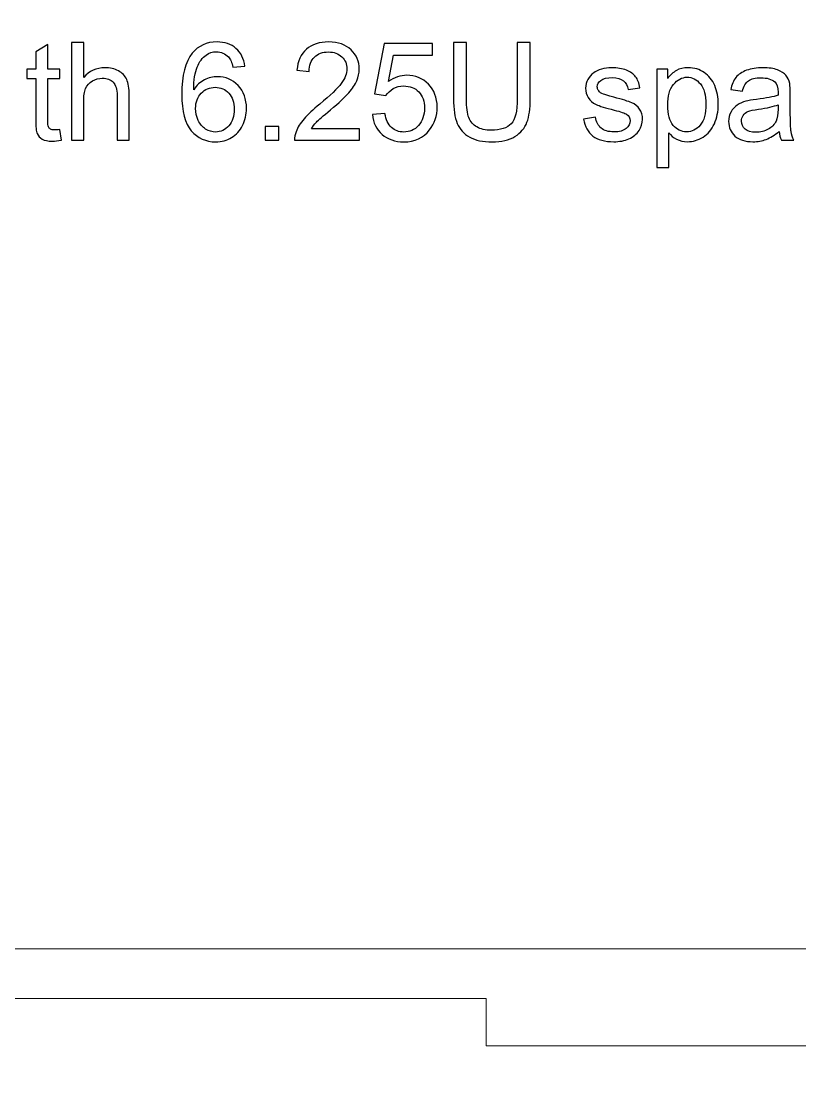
# Model space of a CAD drawing. Header units: centimetres. Extents: x -35.9 to 8.1, y -18.2 to 39.6.
# Drawn here: x -13.09 to -8.27, y 26.8 to 33.42 of the extents above; entities that cross this region are included whole.
import ezdxf

# ---------------------------------------------------------------- set-up
doc = ezdxf.new("R2010")
doc.units = ezdxf.units.CM
doc.header["$MEASUREMENT"] = 0
doc.layers.add('Layer 1', color=7, linetype='Continuous')

msp = doc.modelspace()

# ---------------------------------------------------------------- linework, layer by layer
at = {"layer": 'Layer 1', "lineweight": 20}
for points, knots in [([(-29.20633, 26.44271), (-29.20633, 26.44271), (-26.80636, 26.4427), (-26.80636, 26.4427), (-26.80636, 26.4427), (-26.80636, 26.4427), (-26.30636, 27.07869), (-26.30636, 27.07869), (-26.30636, 27.07869), (-26.30636, 27.07869), (-23.20633, 27.07869), (-23.20633, 27.07869), (-23.20633, 27.07869), (-23.20633, 27.07869), (-23.20633, 27.37117), (-23.20633, 27.37117), (-23.20633, 27.37117), (-23.20633, 27.37117), (-20.20633, 27.37117), (-20.20633, 27.37117), (-20.20633, 27.37117), (-20.20633, 27.37117), (-20.20633, 27.07869), (-20.20633, 27.07869), (-20.20633, 27.07869), (-20.20633, 27.07869), (-13.20632, 27.07869), (-13.20632, 27.07869), (-13.20632, 27.07869), (-13.20632, 27.07869), (-13.20633, 27.37117), (-13.20633, 27.37117), (-13.20633, 27.37117), (-13.20633, 27.37117), (-10.20633, 27.37117), (-10.20633, 27.37117), (-10.20633, 27.37117), (-10.20633, 27.37117), (-10.20632, 27.07869), (-10.20632, 27.07869), (-10.20632, 27.07869), (-10.20632, 27.07869), (-3.20633, 27.07869), (-3.20633, 27.07869), (-3.20633, 27.07869), (-3.20633, 27.07869), (-3.20633, 27.37117), (-3.20633, 27.37117), (-3.20633, 27.37117), (-3.20633, 27.37117), (-0.20633, 27.37117), (-0.20633, 27.37117), (-0.20633, 27.37117), (-0.20633, 27.37117), (-0.20633, 27.07869), (-0.20633, 27.07869), (-0.20633, 27.07869), (-0.20633, 27.07869), (3.54367, 27.07869), (3.54367, 27.07869), (3.54367, 27.07869), (3.54367, 27.07869), (4.04367, 26.44271), (4.04367, 26.44271), (4.04367, 26.44271), (4.04367, 26.44271), (5.79367, 26.44271), (5.79367, 26.44271), (5.79367, 26.44271), (5.79367, 27.85806), (5.79367, 29.27341), (5.79367, 30.68876), (5.79367, 30.68876), (5.79367, 30.68876), (6.09367, 30.68876), (6.09367, 30.68876), (6.09367, 30.68876), (6.09367, 30.68876), (6.09367, 34.68876), (6.09367, 34.68876), (6.09367, 34.68876), (6.09367, 34.68876), (5.79367, 34.68876), (5.79367, 34.68876), (5.79367, 34.68876), (5.79367, 34.68876), (5.79367, 38.38879), (5.79367, 38.38879), (5.79367, 38.38879), (5.79367, 38.38879), (0.79367, 38.38879), (0.79367, 38.38879), (0.79367, 38.38879), (0.79367, 38.38879), (0.79367, 38.68876), (0.79367, 38.68876), (0.79367, 38.68876), (0.79367, 38.68876), (-4.20633, 38.68876), (-4.20633, 38.68876), (-4.20633, 38.68876), (-4.20633, 38.68876), (-4.20633, 38.38879), (-4.20633, 38.38879), (-4.20633, 38.38879), (-4.20633, 38.38879), (-9.20634, 38.38879), (-9.20634, 38.38879), (-9.20634, 38.38879), (-9.20634, 38.38879), (-9.20634, 38.68876), (-9.20634, 38.68876), (-9.20634, 38.68876), (-9.20634, 38.68876), (-14.20633, 38.68876), (-14.20633, 38.68876), (-14.20633, 38.68876), (-14.20633, 38.68876), (-14.20633, 38.38879), (-14.20633, 38.38879), (-14.20633, 38.38879), (-14.20633, 38.38879), (-19.20633, 38.38879), (-19.20633, 38.38879), (-19.20633, 38.38879), (-19.20633, 38.38879), (-19.20633, 38.68876), (-19.20633, 38.68876), (-19.20633, 38.68876), (-19.20633, 38.68876), (-24.20633, 38.68876), (-24.20633, 38.68876), (-24.20633, 38.68876), (-24.20633, 38.68876), (-24.20633, 38.38879), (-24.20633, 38.38879), (-24.20633, 38.38879), (-24.20633, 38.38879), (-29.20633, 38.38879), (-29.20633, 38.38879), (-29.20633, 38.38879), (-29.20633, 38.38879), (-29.20633, 34.68876), (-29.20633, 34.68876), (-29.20633, 34.68876), (-29.20633, 34.68876), (-29.50633, 34.68876), (-29.50633, 34.68876), (-29.50633, 34.68876), (-29.50633, 34.68876), (-29.50633, 30.68876), (-29.50633, 30.68876), (-29.50633, 30.68876), (-29.50633, 30.68876), (-29.20633, 30.68876), (-29.20633, 30.68876), (-29.20633, 30.68876), (-29.20633, 29.27341), (-29.20633, 27.85806), (-29.20633, 26.44271)], [0, 0, 0, 0, 0.0243902, 0.0243902, 0.0243902, 0.0243902, 0.0487805, 0.0487805, 0.0487805, 0.0487805, 0.0731707, 0.0731707, 0.0731707, 0.0731707, 0.097561, 0.097561, 0.097561, 0.097561, 0.1219512, 0.1219512, 0.1219512, 0.1219512, 0.1463415, 0.1463415, 0.1463415, 0.1463415, 0.1707317, 0.1707317, 0.1707317, 0.1707317, 0.195122, 0.195122, 0.195122, 0.195122, 0.2195122, 0.2195122, 0.2195122, 0.2195122, 0.2439024, 0.2439024, 0.2439024, 0.2439024, 0.2682927, 0.2682927, 0.2682927, 0.2682927, 0.2926829, 0.2926829, 0.2926829, 0.2926829, 0.3170732, 0.3170732, 0.3170732, 0.3170732, 0.3414634, 0.3414634, 0.3414634, 0.3414634, 0.3658537, 0.3658537, 0.3658537, 0.3658537, 0.3902439, 0.3902439, 0.3902439, 0.3902439, 0.4146341, 0.4146341, 0.4146341, 0.4146341, 0.4390244, 0.4390244, 0.4390244, 0.4390244, 0.4634146, 0.4634146, 0.4634146, 0.4634146, 0.4878049, 0.4878049, 0.4878049, 0.4878049, 0.5121951, 0.5121951, 0.5121951, 0.5121951, 0.5365854, 0.5365854, 0.5365854, 0.5365854, 0.5609756, 0.5609756, 0.5609756, 0.5609756, 0.5853659, 0.5853659, 0.5853659, 0.5853659, 0.6097561, 0.6097561, 0.6097561, 0.6097561, 0.6341463, 0.6341463, 0.6341463, 0.6341463, 0.6585366, 0.6585366, 0.6585366, 0.6585366, 0.6829268, 0.6829268, 0.6829268, 0.6829268, 0.7073171, 0.7073171, 0.7073171, 0.7073171, 0.7317073, 0.7317073, 0.7317073, 0.7317073, 0.7560976, 0.7560976, 0.7560976, 0.7560976, 0.7804878, 0.7804878, 0.7804878, 0.7804878, 0.804878, 0.804878, 0.804878, 0.804878, 0.8292683, 0.8292683, 0.8292683, 0.8292683, 0.8536585, 0.8536585, 0.8536585, 0.8536585, 0.8780488, 0.8780488, 0.8780488, 0.8780488, 0.902439, 0.902439, 0.902439, 0.902439, 0.9268293, 0.9268293, 0.9268293, 0.9268293, 0.9512195, 0.9512195, 0.9512195, 0.9512195, 1, 1, 1, 1]), ([(3.54367, 27.67874), (3.54367, 27.67874), (3.54367, 29.77876), (3.54367, 29.77876), (3.54367, 29.77876), (3.54367, 29.77876), (2.59367, 29.77876), (2.59367, 29.77876), (2.59367, 29.77876), (2.59367, 29.77876), (2.59367, 31.57875), (2.59367, 31.57875), (2.59367, 31.57875), (2.59367, 31.57875), (3.54367, 31.57875), (3.54367, 31.57875), (3.54367, 31.57875), (3.54367, 31.57875), (3.54367, 33.57875), (3.54367, 33.57875), (3.54367, 33.57875), (3.54367, 33.57875), (1.59367, 33.57875), (1.59367, 33.57875), (1.59367, 33.57875), (1.59367, 33.57875), (1.59367, 35.47875), (1.59367, 35.47875), (1.59367, 35.47875), (1.59367, 35.47875), (3.54367, 35.47875), (3.54367, 35.47875), (3.54367, 35.47875), (3.54367, 35.47875), (3.54367, 37.47874), (3.54367, 37.47874), (3.54367, 37.47874), (3.54367, 37.47874), (-0.45633, 37.47874), (-0.45633, 37.47874), (-0.45633, 37.47874), (-0.45633, 37.47874), (-0.45633, 35.47875), (-0.45633, 35.47875), (-0.45633, 35.47875), (-0.45633, 35.47875), (-5.60633, 35.47875), (-5.60633, 35.47875), (-5.60633, 35.47875), (-5.60633, 35.47875), (-5.60633, 37.47874), (-5.60633, 37.47874), (-5.60633, 37.47874), (-5.60633, 37.47874), (-17.80633, 37.47874), (-17.80633, 37.47874), (-17.80633, 37.47874), (-17.80633, 37.47874), (-17.80633, 35.47875), (-17.80633, 35.47875), (-17.80633, 35.47875), (-17.80633, 35.47875), (-22.95633, 35.47875), (-22.95633, 35.47875), (-22.95633, 35.47875), (-22.95633, 35.47875), (-22.95633, 37.47874), (-22.95633, 37.47874), (-22.95633, 37.47874), (-22.95633, 37.47874), (-26.95633, 37.47874), (-26.95633, 37.47874), (-26.95633, 37.47874), (-26.95633, 37.47874), (-26.95633, 35.47875), (-26.95633, 35.47875), (-26.95633, 35.47875), (-26.95633, 35.47875), (-26.00633, 35.47875), (-26.00633, 35.47875), (-26.00633, 35.47875), (-26.00633, 35.47875), (-26.00633, 33.57875), (-26.00633, 33.57875), (-26.00633, 33.57875), (-26.00633, 33.57875), (-26.95633, 33.57875), (-26.95633, 33.57875), (-26.95633, 33.57875), (-26.95633, 33.57875), (-26.95633, 29.67875), (-26.95633, 29.67875), (-26.95633, 29.67875), (-26.95633, 29.67875), (-26.00633, 29.67875), (-26.00633, 29.67875), (-26.00633, 29.67875), (-26.00633, 29.67875), (-26.00633, 27.67874), (-26.00633, 27.67874), (-26.00633, 27.67874), (-26.00633, 27.67874), (3.54367, 27.67874), (3.54367, 27.67874)], [0, 0, 0, 0, 0.037037, 0.037037, 0.037037, 0.037037, 0.0740741, 0.0740741, 0.0740741, 0.0740741, 0.1111111, 0.1111111, 0.1111111, 0.1111111, 0.1481481, 0.1481481, 0.1481481, 0.1481481, 0.1851852, 0.1851852, 0.1851852, 0.1851852, 0.2222222, 0.2222222, 0.2222222, 0.2222222, 0.2592593, 0.2592593, 0.2592593, 0.2592593, 0.2962963, 0.2962963, 0.2962963, 0.2962963, 0.3333333, 0.3333333, 0.3333333, 0.3333333, 0.3703704, 0.3703704, 0.3703704, 0.3703704, 0.4074074, 0.4074074, 0.4074074, 0.4074074, 0.4444444, 0.4444444, 0.4444444, 0.4444444, 0.4814815, 0.4814815, 0.4814815, 0.4814815, 0.5185185, 0.5185185, 0.5185185, 0.5185185, 0.5555556, 0.5555556, 0.5555556, 0.5555556, 0.5925926, 0.5925926, 0.5925926, 0.5925926, 0.6296296, 0.6296296, 0.6296296, 0.6296296, 0.6666667, 0.6666667, 0.6666667, 0.6666667, 0.7037037, 0.7037037, 0.7037037, 0.7037037, 0.7407407, 0.7407407, 0.7407407, 0.7407407, 0.7777778, 0.7777778, 0.7777778, 0.7777778, 0.8148148, 0.8148148, 0.8148148, 0.8148148, 0.8518519, 0.8518519, 0.8518519, 0.8518519, 0.8888889, 0.8888889, 0.8888889, 0.8888889, 0.9259259, 0.9259259, 0.9259259, 0.9259259, 1, 1, 1, 1])]:
    msp.add_open_spline(points, degree=3, knots=knots, dxfattribs=at)
at = {"layer": 'Layer 1', "color": 105}
for points, knots in [([(-12.84779, 32.75481), (-12.84779, 32.75481), (-12.83763, 32.68906), (-12.83763, 32.68906), (-12.83763, 32.68906), (-12.85851, 32.68468), (-12.87728, 32.68242), (-12.89365, 32.68242), (-12.89365, 32.68242), (-12.9206, 32.68242), (-12.94148, 32.68666), (-12.95644, 32.69526), (-12.95644, 32.69526), (-12.97126, 32.70387), (-12.9817, 32.71502), (-12.98777, 32.72899), (-12.98777, 32.72899), (-12.99384, 32.74296), (-12.9968, 32.77231), (-12.9968, 32.81704), (-12.9968, 32.81704), (-12.9968, 32.81704), (-12.9968, 33.0702), (-12.9968, 33.0702), (-12.9968, 33.0702), (-12.9968, 33.0702), (-13.05183, 33.0702), (-13.05183, 33.0702), (-13.05183, 33.0702), (-13.05183, 33.0702), (-13.05183, 33.12777), (-13.05183, 33.12777), (-13.05183, 33.12777), (-13.05183, 33.12777), (-12.9968, 33.12777), (-12.9968, 33.12777), (-12.9968, 33.12777), (-12.9968, 33.12777), (-12.9968, 33.23643), (-12.9968, 33.23643), (-12.9968, 33.23643), (-12.9968, 33.23643), (-12.92229, 33.28116), (-12.92229, 33.28116), (-12.92229, 33.28116), (-12.92229, 33.28116), (-12.92229, 33.12777), (-12.92229, 33.12777), (-12.92229, 33.12777), (-12.92229, 33.12777), (-12.84779, 33.12777), (-12.84779, 33.12777), (-12.84779, 33.12777), (-12.84779, 33.12777), (-12.84779, 33.0702), (-12.84779, 33.0702), (-12.84779, 33.0702), (-12.84779, 33.0702), (-12.92229, 33.0702), (-12.92229, 33.0702), (-12.92229, 33.0702), (-12.92229, 33.0702), (-12.92229, 32.81281), (-12.92229, 32.81281), (-12.92229, 32.81281), (-12.92229, 32.7915), (-12.92102, 32.77781), (-12.91834, 32.77175), (-12.91834, 32.77175), (-12.9158, 32.76568), (-12.91157, 32.76088), (-12.90564, 32.75721), (-12.90564, 32.75721), (-12.89971, 32.75368), (-12.89125, 32.75185), (-12.88024, 32.75185), (-12.88024, 32.75185), (-12.87206, 32.75185), (-12.86119, 32.75284), (-12.84779, 32.75481)], [0, 0, 0, 0, 0.047619, 0.047619, 0.047619, 0.047619, 0.0952381, 0.0952381, 0.0952381, 0.0952381, 0.1428571, 0.1428571, 0.1428571, 0.1428571, 0.1904762, 0.1904762, 0.1904762, 0.1904762, 0.2380952, 0.2380952, 0.2380952, 0.2380952, 0.2857143, 0.2857143, 0.2857143, 0.2857143, 0.3333333, 0.3333333, 0.3333333, 0.3333333, 0.3809524, 0.3809524, 0.3809524, 0.3809524, 0.4285714, 0.4285714, 0.4285714, 0.4285714, 0.4761905, 0.4761905, 0.4761905, 0.4761905, 0.5238095, 0.5238095, 0.5238095, 0.5238095, 0.5714286, 0.5714286, 0.5714286, 0.5714286, 0.6190476, 0.6190476, 0.6190476, 0.6190476, 0.6666667, 0.6666667, 0.6666667, 0.6666667, 0.7142857, 0.7142857, 0.7142857, 0.7142857, 0.7619048, 0.7619048, 0.7619048, 0.7619048, 0.8095238, 0.8095238, 0.8095238, 0.8095238, 0.8571429, 0.8571429, 0.8571429, 0.8571429, 0.9047619, 0.9047619, 0.9047619, 0.9047619, 1, 1, 1, 1]), ([(-12.77427, 32.68835), (-12.77427, 32.68835), (-12.77427, 33.29457), (-12.77427, 33.29457), (-12.77427, 33.29457), (-12.77427, 33.29457), (-12.69976, 33.29457), (-12.69976, 33.29457), (-12.69976, 33.29457), (-12.69976, 33.29457), (-12.69976, 33.07641), (-12.69976, 33.07641), (-12.69976, 33.07641), (-12.66519, 33.11691), (-12.62159, 33.13709), (-12.56881, 33.13709), (-12.56881, 33.13709), (-12.5365, 33.13709), (-12.50842, 33.13074), (-12.48443, 33.11789), (-12.48443, 33.11789), (-12.46058, 33.10505), (-12.4435, 33.08741), (-12.4332, 33.06484), (-12.4332, 33.06484), (-12.4229, 33.04226), (-12.41782, 33.00938), (-12.41782, 32.96648), (-12.41782, 32.96648), (-12.41782, 32.96648), (-12.41782, 32.68835), (-12.41782, 32.68835), (-12.41782, 32.68835), (-12.41782, 32.68835), (-12.49233, 32.68835), (-12.49233, 32.68835), (-12.49233, 32.68835), (-12.49233, 32.68835), (-12.49233, 32.9662), (-12.49233, 32.9662), (-12.49233, 32.9662), (-12.49233, 33.00331), (-12.50037, 33.0304), (-12.51632, 33.04734), (-12.51632, 33.04734), (-12.5324, 33.06427), (-12.55498, 33.07274), (-12.58433, 33.07274), (-12.58433, 33.07274), (-12.60621, 33.07274), (-12.62681, 33.06709), (-12.64614, 33.05566), (-12.64614, 33.05566), (-12.66547, 33.04423), (-12.67916, 33.02871), (-12.68749, 33.0091), (-12.68749, 33.0091), (-12.69567, 32.98962), (-12.69976, 32.96267), (-12.69976, 32.92824), (-12.69976, 32.92824), (-12.69976, 32.92824), (-12.69976, 32.68835), (-12.69976, 32.68835), (-12.69976, 32.68835), (-12.69976, 32.68835), (-12.77427, 32.68835), (-12.77427, 32.68835)], [0, 0, 0, 0, 0.0555556, 0.0555556, 0.0555556, 0.0555556, 0.1111111, 0.1111111, 0.1111111, 0.1111111, 0.1666667, 0.1666667, 0.1666667, 0.1666667, 0.2222222, 0.2222222, 0.2222222, 0.2222222, 0.2777778, 0.2777778, 0.2777778, 0.2777778, 0.3333333, 0.3333333, 0.3333333, 0.3333333, 0.3888889, 0.3888889, 0.3888889, 0.3888889, 0.4444444, 0.4444444, 0.4444444, 0.4444444, 0.5, 0.5, 0.5, 0.5, 0.5555556, 0.5555556, 0.5555556, 0.5555556, 0.6111111, 0.6111111, 0.6111111, 0.6111111, 0.6666667, 0.6666667, 0.6666667, 0.6666667, 0.7222222, 0.7222222, 0.7222222, 0.7222222, 0.7777778, 0.7777778, 0.7777778, 0.7777778, 0.8333333, 0.8333333, 0.8333333, 0.8333333, 0.8888889, 0.8888889, 0.8888889, 0.8888889, 1, 1, 1, 1]), ([(-11.70154, 33.1464), (-11.70154, 33.1464), (-11.7752, 33.14047), (-11.7752, 33.14047), (-11.7752, 33.14047), (-11.78183, 33.16968), (-11.79129, 33.19099), (-11.80357, 33.20425), (-11.80357, 33.20425), (-11.82374, 33.22556), (-11.84872, 33.23615), (-11.87835, 33.23615), (-11.87835, 33.23615), (-11.9022, 33.23615), (-11.92337, 33.22951), (-11.94157, 33.21625), (-11.94157, 33.21625), (-11.965, 33.19917), (-11.98334, 33.17434), (-11.99703, 33.1416), (-11.99703, 33.1416), (-12.01058, 33.10872), (-12.01763, 33.06201), (-12.0182, 33.00148), (-12.0182, 33.00148), (-12.00028, 33.02871), (-11.97826, 33.04903), (-11.9523, 33.06215), (-11.9523, 33.06215), (-11.92633, 33.07542), (-11.89924, 33.08205), (-11.87073, 33.08205), (-11.87073, 33.08205), (-11.82106, 33.08205), (-11.77873, 33.06371), (-11.74373, 33.02716), (-11.74373, 33.02716), (-11.70888, 32.99061), (-11.69138, 32.94348), (-11.69138, 32.88548), (-11.69138, 32.88548), (-11.69138, 32.84738), (-11.69957, 32.8121), (-11.71594, 32.77937), (-11.71594, 32.77937), (-11.73245, 32.74663), (-11.75488, 32.72165), (-11.78367, 32.7043), (-11.78367, 32.7043), (-11.81231, 32.68694), (-11.84491, 32.67819), (-11.88132, 32.67819), (-11.88132, 32.67819), (-11.94327, 32.67819), (-11.99393, 32.70105), (-12.03315, 32.74663), (-12.03315, 32.74663), (-12.07224, 32.79221), (-12.09186, 32.86742), (-12.09186, 32.97213), (-12.09186, 32.97213), (-12.09186, 33.08925), (-12.07013, 33.17448), (-12.0268, 33.22768), (-12.0268, 33.22768), (-11.98899, 33.27396), (-11.93804, 33.29711), (-11.87384, 33.29711), (-11.87384, 33.29711), (-11.82614, 33.29711), (-11.78691, 33.2837), (-11.75643, 33.25703), (-11.75643, 33.25703), (-11.72595, 33.23036), (-11.70761, 33.19353), (-11.70154, 33.1464)], [0, 0, 0, 0, 0.05, 0.05, 0.05, 0.05, 0.1, 0.1, 0.1, 0.1, 0.15, 0.15, 0.15, 0.15, 0.2, 0.2, 0.2, 0.2, 0.25, 0.25, 0.25, 0.25, 0.3, 0.3, 0.3, 0.3, 0.35, 0.35, 0.35, 0.35, 0.4, 0.4, 0.4, 0.4, 0.45, 0.45, 0.45, 0.45, 0.5, 0.5, 0.5, 0.5, 0.55, 0.55, 0.55, 0.55, 0.6, 0.6, 0.6, 0.6, 0.65, 0.65, 0.65, 0.65, 0.7, 0.7, 0.7, 0.7, 0.75, 0.75, 0.75, 0.75, 0.8, 0.8, 0.8, 0.8, 0.85, 0.85, 0.85, 0.85, 0.9, 0.9, 0.9, 0.9, 1, 1, 1, 1]), ([(-10.99203, 32.75947), (-10.99203, 32.75947), (-10.99203, 32.68835), (-10.99203, 32.68835), (-10.99203, 32.68835), (-10.99203, 32.68835), (-11.39336, 32.68835), (-11.39336, 32.68835), (-11.39336, 32.68835), (-11.39392, 32.70627), (-11.39096, 32.72349), (-11.38461, 32.74014), (-11.38461, 32.74014), (-11.37431, 32.76737), (-11.3578, 32.79432), (-11.33508, 32.82071), (-11.33508, 32.82071), (-11.31236, 32.8471), (-11.2799, 32.87758), (-11.23771, 32.91215), (-11.23771, 32.91215), (-11.17209, 32.9662), (-11.1275, 33.00896), (-11.10422, 33.04056), (-11.10422, 33.04056), (-11.08079, 33.07217), (-11.06908, 33.10209), (-11.06908, 33.13031), (-11.06908, 33.13031), (-11.06908, 33.1598), (-11.07967, 33.18464), (-11.10083, 33.20496), (-11.10083, 33.20496), (-11.122, 33.22514), (-11.14966, 33.2353), (-11.18366, 33.2353), (-11.18366, 33.2353), (-11.21965, 33.2353), (-11.24843, 33.22457), (-11.27002, 33.20313), (-11.27002, 33.20313), (-11.29162, 33.18182), (-11.30248, 33.15218), (-11.30276, 33.11423), (-11.30276, 33.11423), (-11.30276, 33.11423), (-11.37896, 33.12185), (-11.37896, 33.12185), (-11.37896, 33.12185), (-11.37374, 33.17885), (-11.35399, 33.22232), (-11.31984, 33.25223), (-11.31984, 33.25223), (-11.28555, 33.28215), (-11.23969, 33.29711), (-11.18197, 33.29711), (-11.18197, 33.29711), (-11.12383, 33.29711), (-11.07769, 33.28102), (-11.04382, 33.2487), (-11.04382, 33.2487), (-11.00982, 33.21639), (-10.99288, 33.17631), (-10.99288, 33.12862), (-10.99288, 33.12862), (-10.99288, 33.10435), (-10.99782, 33.0805), (-11.00784, 33.05707), (-11.00784, 33.05707), (-11.01772, 33.03351), (-11.03423, 33.00881), (-11.05723, 32.98285), (-11.05723, 32.98285), (-11.08037, 32.95703), (-11.11861, 32.92133), (-11.17195, 32.87617), (-11.17195, 32.87617), (-11.21668, 32.83863), (-11.24547, 32.81323), (-11.25817, 32.79983), (-11.25817, 32.79983), (-11.27087, 32.78642), (-11.28131, 32.77302), (-11.28964, 32.75947), (-11.28964, 32.75947), (-11.28964, 32.75947), (-10.99203, 32.75947), (-10.99203, 32.75947)], [0, 0, 0, 0, 0.0434783, 0.0434783, 0.0434783, 0.0434783, 0.0869565, 0.0869565, 0.0869565, 0.0869565, 0.1304348, 0.1304348, 0.1304348, 0.1304348, 0.173913, 0.173913, 0.173913, 0.173913, 0.2173913, 0.2173913, 0.2173913, 0.2173913, 0.2608696, 0.2608696, 0.2608696, 0.2608696, 0.3043478, 0.3043478, 0.3043478, 0.3043478, 0.3478261, 0.3478261, 0.3478261, 0.3478261, 0.3913043, 0.3913043, 0.3913043, 0.3913043, 0.4347826, 0.4347826, 0.4347826, 0.4347826, 0.4782609, 0.4782609, 0.4782609, 0.4782609, 0.5217391, 0.5217391, 0.5217391, 0.5217391, 0.5652174, 0.5652174, 0.5652174, 0.5652174, 0.6086957, 0.6086957, 0.6086957, 0.6086957, 0.6521739, 0.6521739, 0.6521739, 0.6521739, 0.6956522, 0.6956522, 0.6956522, 0.6956522, 0.7391304, 0.7391304, 0.7391304, 0.7391304, 0.7826087, 0.7826087, 0.7826087, 0.7826087, 0.826087, 0.826087, 0.826087, 0.826087, 0.8695652, 0.8695652, 0.8695652, 0.8695652, 0.9130435, 0.9130435, 0.9130435, 0.9130435, 1, 1, 1, 1]), ([(-10.91146, 32.84752), (-10.91146, 32.84752), (-10.83357, 32.85345), (-10.83357, 32.85345), (-10.83357, 32.85345), (-10.82778, 32.81549), (-10.81438, 32.78699), (-10.79349, 32.7678), (-10.79349, 32.7678), (-10.77261, 32.74875), (-10.74706, 32.73915), (-10.71701, 32.73915), (-10.71701, 32.73915), (-10.68074, 32.73915), (-10.6504, 32.7527), (-10.62571, 32.77965), (-10.62571, 32.77965), (-10.60116, 32.80674), (-10.58888, 32.84259), (-10.58888, 32.88718), (-10.58888, 32.88718), (-10.58888, 32.92965), (-10.60059, 32.96309), (-10.62416, 32.98765), (-10.62416, 32.98765), (-10.64772, 33.0122), (-10.67891, 33.02448), (-10.71771, 33.02448), (-10.71771, 33.02448), (-10.74184, 33.02448), (-10.76343, 33.01897), (-10.78262, 33.00797), (-10.78262, 33.00797), (-10.80167, 32.99696), (-10.81663, 32.98271), (-10.82764, 32.96521), (-10.82764, 32.96521), (-10.82764, 32.96521), (-10.89791, 32.97537), (-10.89791, 32.97537), (-10.89791, 32.97537), (-10.89791, 32.97537), (-10.83949, 33.28695), (-10.83949, 33.28695), (-10.83949, 33.28695), (-10.83949, 33.28695), (-10.53893, 33.28695), (-10.53893, 33.28695), (-10.53893, 33.28695), (-10.53893, 33.28695), (-10.53893, 33.21583), (-10.53893, 33.21583), (-10.53893, 33.21583), (-10.53893, 33.21583), (-10.78008, 33.21583), (-10.78008, 33.21583), (-10.78008, 33.21583), (-10.78008, 33.21583), (-10.8124, 33.05228), (-10.8124, 33.05228), (-10.8124, 33.05228), (-10.77613, 33.07782), (-10.73803, 33.09052), (-10.69824, 33.09052), (-10.69824, 33.09052), (-10.64546, 33.09052), (-10.60087, 33.07217), (-10.56461, 33.03548), (-10.56461, 33.03548), (-10.52834, 32.9988), (-10.51014, 32.95166), (-10.51014, 32.89409), (-10.51014, 32.89409), (-10.51014, 32.8392), (-10.52608, 32.79178), (-10.55798, 32.75185), (-10.55798, 32.75185), (-10.59678, 32.70274), (-10.64984, 32.67819), (-10.71701, 32.67819), (-10.71701, 32.67819), (-10.77204, 32.67819), (-10.81692, 32.69371), (-10.85177, 32.72462), (-10.85177, 32.72462), (-10.88662, 32.75552), (-10.90652, 32.79644), (-10.91146, 32.84752)], [0, 0, 0, 0, 0.0434783, 0.0434783, 0.0434783, 0.0434783, 0.0869565, 0.0869565, 0.0869565, 0.0869565, 0.1304348, 0.1304348, 0.1304348, 0.1304348, 0.173913, 0.173913, 0.173913, 0.173913, 0.2173913, 0.2173913, 0.2173913, 0.2173913, 0.2608696, 0.2608696, 0.2608696, 0.2608696, 0.3043478, 0.3043478, 0.3043478, 0.3043478, 0.3478261, 0.3478261, 0.3478261, 0.3478261, 0.3913043, 0.3913043, 0.3913043, 0.3913043, 0.4347826, 0.4347826, 0.4347826, 0.4347826, 0.4782609, 0.4782609, 0.4782609, 0.4782609, 0.5217391, 0.5217391, 0.5217391, 0.5217391, 0.5652174, 0.5652174, 0.5652174, 0.5652174, 0.6086957, 0.6086957, 0.6086957, 0.6086957, 0.6521739, 0.6521739, 0.6521739, 0.6521739, 0.6956522, 0.6956522, 0.6956522, 0.6956522, 0.7391304, 0.7391304, 0.7391304, 0.7391304, 0.7826087, 0.7826087, 0.7826087, 0.7826087, 0.826087, 0.826087, 0.826087, 0.826087, 0.8695652, 0.8695652, 0.8695652, 0.8695652, 0.9130435, 0.9130435, 0.9130435, 0.9130435, 1, 1, 1, 1]), ([(-10.01385, 33.29457), (-10.01385, 33.29457), (-9.93341, 33.29457), (-9.93341, 33.29457), (-9.93341, 33.29457), (-9.93341, 33.29457), (-9.93341, 32.94447), (-9.93341, 32.94447), (-9.93341, 32.94447), (-9.93341, 32.88351), (-9.94033, 32.83511), (-9.95402, 32.79926), (-9.95402, 32.79926), (-9.96785, 32.76356), (-9.99268, 32.73435), (-10.02852, 32.71192), (-10.02852, 32.71192), (-10.06451, 32.68948), (-10.1115, 32.67819), (-10.16992, 32.67819), (-10.16992, 32.67819), (-10.2265, 32.67819), (-10.27293, 32.68793), (-10.30891, 32.70754), (-10.30891, 32.70754), (-10.34504, 32.72716), (-10.37072, 32.75538), (-10.3861, 32.79249), (-10.3861, 32.79249), (-10.40148, 32.8296), (-10.40924, 32.88026), (-10.40924, 32.94447), (-10.40924, 32.94447), (-10.40924, 32.94447), (-10.40924, 33.29457), (-10.40924, 33.29457), (-10.40924, 33.29457), (-10.40924, 33.29457), (-10.32881, 33.29457), (-10.32881, 33.29457), (-10.32881, 33.29457), (-10.32881, 33.29457), (-10.32881, 32.94461), (-10.32881, 32.94461), (-10.32881, 32.94461), (-10.32881, 32.89197), (-10.32387, 32.85303), (-10.31413, 32.82819), (-10.31413, 32.82819), (-10.3044, 32.80321), (-10.28775, 32.78388), (-10.2639, 32.77048), (-10.2639, 32.77048), (-10.24019, 32.75693), (-10.21112, 32.75016), (-10.17683, 32.75016), (-10.17683, 32.75016), (-10.11813, 32.75016), (-10.07622, 32.76356), (-10.05124, 32.79023), (-10.05124, 32.79023), (-10.02627, 32.81704), (-10.01385, 32.86841), (-10.01385, 32.94461), (-10.01385, 32.94461), (-10.01385, 32.94461), (-10.01385, 33.29457), (-10.01385, 33.29457)], [0, 0, 0, 0, 0.0555556, 0.0555556, 0.0555556, 0.0555556, 0.1111111, 0.1111111, 0.1111111, 0.1111111, 0.1666667, 0.1666667, 0.1666667, 0.1666667, 0.2222222, 0.2222222, 0.2222222, 0.2222222, 0.2777778, 0.2777778, 0.2777778, 0.2777778, 0.3333333, 0.3333333, 0.3333333, 0.3333333, 0.3888889, 0.3888889, 0.3888889, 0.3888889, 0.4444444, 0.4444444, 0.4444444, 0.4444444, 0.5, 0.5, 0.5, 0.5, 0.5555556, 0.5555556, 0.5555556, 0.5555556, 0.6111111, 0.6111111, 0.6111111, 0.6111111, 0.6666667, 0.6666667, 0.6666667, 0.6666667, 0.7222222, 0.7222222, 0.7222222, 0.7222222, 0.7777778, 0.7777778, 0.7777778, 0.7777778, 0.8333333, 0.8333333, 0.8333333, 0.8333333, 0.8888889, 0.8888889, 0.8888889, 0.8888889, 1, 1, 1, 1]), ([(-9.60321, 32.81958), (-9.60321, 32.81958), (-9.52955, 32.83144), (-9.52955, 32.83144), (-9.52955, 32.83144), (-9.52546, 32.80194), (-9.51389, 32.77937), (-9.49498, 32.76356), (-9.49498, 32.76356), (-9.47607, 32.7479), (-9.44954, 32.74), (-9.41568, 32.74), (-9.41568, 32.74), (-9.38139, 32.74), (-9.35599, 32.74691), (-9.33933, 32.76088), (-9.33933, 32.76088), (-9.32282, 32.77471), (-9.3145, 32.79108), (-9.3145, 32.80985), (-9.3145, 32.80985), (-9.3145, 32.82664), (-9.32198, 32.8399), (-9.33679, 32.8495), (-9.33679, 32.8495), (-9.34724, 32.85613), (-9.37264, 32.86446), (-9.41299, 32.87476), (-9.41299, 32.87476), (-9.46746, 32.88845), (-9.50514, 32.9003), (-9.52631, 32.91032), (-9.52631, 32.91032), (-9.54733, 32.92048), (-9.56328, 32.93431), (-9.57414, 32.95209), (-9.57414, 32.95209), (-9.58501, 32.96973), (-9.59051, 32.98934), (-9.59051, 33.01079), (-9.59051, 33.01079), (-9.59051, 33.0304), (-9.586, 33.04847), (-9.57711, 33.06512), (-9.57711, 33.06512), (-9.56808, 33.08177), (-9.55594, 33.0956), (-9.54056, 33.1066), (-9.54056, 33.1066), (-9.52899, 33.11507), (-9.51318, 33.12227), (-9.49329, 33.1282), (-9.49329, 33.1282), (-9.47325, 33.13412), (-9.45194, 33.13709), (-9.42908, 33.13709), (-9.42908, 33.13709), (-9.39465, 33.13709), (-9.36445, 33.13215), (-9.33849, 33.12213), (-9.33849, 33.12213), (-9.31238, 33.11225), (-9.29319, 33.0987), (-9.28077, 33.08177), (-9.28077, 33.08177), (-9.2685, 33.06469), (-9.25989, 33.04198), (-9.25523, 33.01347), (-9.25523, 33.01347), (-9.25523, 33.01347), (-9.32805, 33.00331), (-9.32805, 33.00331), (-9.32805, 33.00331), (-9.33129, 33.02617), (-9.34089, 33.04409), (-9.35669, 33.05693), (-9.35669, 33.05693), (-9.3725, 33.06977), (-9.39479, 33.07612), (-9.42372, 33.07612), (-9.42372, 33.07612), (-9.45773, 33.07612), (-9.48214, 33.07048), (-9.49667, 33.05919), (-9.49667, 33.05919), (-9.51121, 33.0479), (-9.51855, 33.03464), (-9.51855, 33.01954), (-9.51855, 33.01954), (-9.51855, 33.00994), (-9.51558, 33.00119), (-9.50952, 32.99343), (-9.50952, 32.99343), (-9.50345, 32.98553), (-9.49399, 32.9789), (-9.48101, 32.97368), (-9.48101, 32.97368), (-9.47353, 32.97086), (-9.4518, 32.96451), (-9.41539, 32.95463), (-9.41539, 32.95463), (-9.3629, 32.94066), (-9.32621, 32.92909), (-9.30533, 32.9202), (-9.30533, 32.9202), (-9.28444, 32.91131), (-9.26807, 32.89818), (-9.25622, 32.88125), (-9.25622, 32.88125), (-9.24423, 32.86418), (-9.2383, 32.84301), (-9.2383, 32.81761), (-9.2383, 32.81761), (-9.2383, 32.79291), (-9.2455, 32.76963), (-9.26003, 32.74776), (-9.26003, 32.74776), (-9.27456, 32.72589), (-9.29545, 32.70895), (-9.32268, 32.69696), (-9.32268, 32.69696), (-9.35006, 32.68496), (-9.38096, 32.67904), (-9.41539, 32.67904), (-9.41539, 32.67904), (-9.4724, 32.67904), (-9.51601, 32.69089), (-9.54592, 32.71446), (-9.54592, 32.71446), (-9.57584, 32.73816), (-9.59489, 32.77316), (-9.60321, 32.81958)], [0, 0, 0, 0, 0.0294118, 0.0294118, 0.0294118, 0.0294118, 0.0588235, 0.0588235, 0.0588235, 0.0588235, 0.0882353, 0.0882353, 0.0882353, 0.0882353, 0.1176471, 0.1176471, 0.1176471, 0.1176471, 0.1470588, 0.1470588, 0.1470588, 0.1470588, 0.1764706, 0.1764706, 0.1764706, 0.1764706, 0.2058824, 0.2058824, 0.2058824, 0.2058824, 0.2352941, 0.2352941, 0.2352941, 0.2352941, 0.2647059, 0.2647059, 0.2647059, 0.2647059, 0.2941176, 0.2941176, 0.2941176, 0.2941176, 0.3235294, 0.3235294, 0.3235294, 0.3235294, 0.3529412, 0.3529412, 0.3529412, 0.3529412, 0.3823529, 0.3823529, 0.3823529, 0.3823529, 0.4117647, 0.4117647, 0.4117647, 0.4117647, 0.4411765, 0.4411765, 0.4411765, 0.4411765, 0.4705882, 0.4705882, 0.4705882, 0.4705882, 0.5, 0.5, 0.5, 0.5, 0.5294118, 0.5294118, 0.5294118, 0.5294118, 0.5588235, 0.5588235, 0.5588235, 0.5588235, 0.5882353, 0.5882353, 0.5882353, 0.5882353, 0.6176471, 0.6176471, 0.6176471, 0.6176471, 0.6470588, 0.6470588, 0.6470588, 0.6470588, 0.6764706, 0.6764706, 0.6764706, 0.6764706, 0.7058824, 0.7058824, 0.7058824, 0.7058824, 0.7352941, 0.7352941, 0.7352941, 0.7352941, 0.7647059, 0.7647059, 0.7647059, 0.7647059, 0.7941176, 0.7941176, 0.7941176, 0.7941176, 0.8235294, 0.8235294, 0.8235294, 0.8235294, 0.8529412, 0.8529412, 0.8529412, 0.8529412, 0.8823529, 0.8823529, 0.8823529, 0.8823529, 0.9117647, 0.9117647, 0.9117647, 0.9117647, 0.9411765, 0.9411765, 0.9411765, 0.9411765, 1, 1, 1, 1]), ([(-9.15024, 32.51986), (-9.15024, 32.51986), (-9.15024, 33.12777), (-9.15024, 33.12777), (-9.15024, 33.12777), (-9.15024, 33.12777), (-9.08251, 33.12777), (-9.08251, 33.12777), (-9.08251, 33.12777), (-9.08251, 33.12777), (-9.08251, 33.07006), (-9.08251, 33.07006), (-9.08251, 33.07006), (-9.06656, 33.09235), (-9.0485, 33.10914), (-9.02832, 33.12029), (-9.02832, 33.12029), (-9.00828, 33.13144), (-8.98387, 33.13709), (-8.95522, 33.13709), (-8.95522, 33.13709), (-8.91769, 33.13709), (-8.88467, 33.12749), (-8.85602, 33.10816), (-8.85602, 33.10816), (-8.82738, 33.08897), (-8.80579, 33.06173), (-8.79111, 33.02674), (-8.79111, 33.02674), (-8.77658, 32.9916), (-8.76924, 32.95322), (-8.76924, 32.91131), (-8.76924, 32.91131), (-8.76924, 32.86657), (-8.77728, 32.82622), (-8.79337, 32.79023), (-8.79337, 32.79023), (-8.80946, 32.75439), (-8.83288, 32.72687), (-8.86364, 32.70768), (-8.86364, 32.70768), (-8.89426, 32.68863), (-8.92658, 32.67904), (-8.96044, 32.67904), (-8.96044, 32.67904), (-8.98528, 32.67904), (-9.00758, 32.68426), (-9.02719, 32.6947), (-9.02719, 32.6947), (-9.04695, 32.70514), (-9.06303, 32.71827), (-9.07573, 32.73421), (-9.07573, 32.73421), (-9.07573, 32.73421), (-9.07573, 32.51986), (-9.07573, 32.51986), (-9.07573, 32.51986), (-9.07573, 32.51986), (-9.15024, 32.51986), (-9.15024, 32.51986)], [0, 0, 0, 0, 0.0625, 0.0625, 0.0625, 0.0625, 0.125, 0.125, 0.125, 0.125, 0.1875, 0.1875, 0.1875, 0.1875, 0.25, 0.25, 0.25, 0.25, 0.3125, 0.3125, 0.3125, 0.3125, 0.375, 0.375, 0.375, 0.375, 0.4375, 0.4375, 0.4375, 0.4375, 0.5, 0.5, 0.5, 0.5, 0.5625, 0.5625, 0.5625, 0.5625, 0.625, 0.625, 0.625, 0.625, 0.6875, 0.6875, 0.6875, 0.6875, 0.75, 0.75, 0.75, 0.75, 0.8125, 0.8125, 0.8125, 0.8125, 0.875, 0.875, 0.875, 0.875, 1, 1, 1, 1]), ([(-8.39233, 32.74338), (-8.41999, 32.71982), (-8.44666, 32.70331), (-8.4722, 32.69357), (-8.4722, 32.69357), (-8.49774, 32.68383), (-8.52511, 32.67904), (-8.55447, 32.67904), (-8.55447, 32.67904), (-8.60273, 32.67904), (-8.63984, 32.69075), (-8.6658, 32.71431), (-8.6658, 32.71431), (-8.69177, 32.73774), (-8.70475, 32.7678), (-8.70475, 32.80434), (-8.70475, 32.80434), (-8.70475, 32.82579), (-8.69981, 32.84541), (-8.69007, 32.86319), (-8.69007, 32.86319), (-8.6802, 32.88097), (-8.66736, 32.89508), (-8.65155, 32.9058), (-8.65155, 32.9058), (-8.63561, 32.91653), (-8.61783, 32.92471), (-8.59793, 32.93022), (-8.59793, 32.93022), (-8.58325, 32.93403), (-8.5611, 32.93769), (-8.53161, 32.94136), (-8.53161, 32.94136), (-8.47149, 32.94842), (-8.42704, 32.95703), (-8.39868, 32.9669), (-8.39868, 32.9669), (-8.3984, 32.97706), (-8.39826, 32.98356), (-8.39826, 32.98624), (-8.39826, 32.98624), (-8.39826, 33.01643), (-8.40531, 33.03774), (-8.41942, 33.05016), (-8.41942, 33.05016), (-8.43847, 33.06695), (-8.46684, 33.07528), (-8.50437, 33.07528), (-8.50437, 33.07528), (-8.53951, 33.07528), (-8.56547, 33.06907), (-8.58212, 33.05679), (-8.58212, 33.05679), (-8.59892, 33.04452), (-8.61119, 33.02278), (-8.61924, 32.99146), (-8.61924, 32.99146), (-8.61924, 32.99146), (-8.69205, 33.00162), (-8.69205, 33.00162), (-8.69205, 33.00162), (-8.68542, 33.0328), (-8.67455, 33.05806), (-8.65931, 33.07725), (-8.65931, 33.07725), (-8.64407, 33.09644), (-8.62206, 33.11112), (-8.59327, 33.12156), (-8.59327, 33.12156), (-8.56463, 33.13186), (-8.53118, 33.13709), (-8.49336, 33.13709), (-8.49336, 33.13709), (-8.45583, 33.13709), (-8.42521, 33.13271), (-8.40164, 33.12382), (-8.40164, 33.12382), (-8.37822, 33.11493), (-8.36086, 33.10392), (-8.34985, 33.09052), (-8.34985, 33.09052), (-8.33885, 33.07711), (-8.33109, 33.06018), (-8.32657, 33.03972), (-8.32657, 33.03972), (-8.32417, 33.02702), (-8.3229, 33.00416), (-8.3229, 32.97128), (-8.3229, 32.97128), (-8.3229, 32.97128), (-8.3229, 32.8725), (-8.3229, 32.8725), (-8.3229, 32.8725), (-8.3229, 32.8035), (-8.32135, 32.75989), (-8.31825, 32.74141), (-8.31825, 32.74141), (-8.31528, 32.72292), (-8.30907, 32.70528), (-8.30004, 32.68835), (-8.30004, 32.68835), (-8.30004, 32.68835), (-8.37794, 32.68835), (-8.37794, 32.68835), (-8.37794, 32.68835), (-8.38541, 32.70401), (-8.39021, 32.72236), (-8.39233, 32.74338)], [0, 0, 0, 0, 0.0357143, 0.0357143, 0.0357143, 0.0357143, 0.0714286, 0.0714286, 0.0714286, 0.0714286, 0.1071429, 0.1071429, 0.1071429, 0.1071429, 0.1428571, 0.1428571, 0.1428571, 0.1428571, 0.1785714, 0.1785714, 0.1785714, 0.1785714, 0.2142857, 0.2142857, 0.2142857, 0.2142857, 0.25, 0.25, 0.25, 0.25, 0.2857143, 0.2857143, 0.2857143, 0.2857143, 0.3214286, 0.3214286, 0.3214286, 0.3214286, 0.3571429, 0.3571429, 0.3571429, 0.3571429, 0.3928571, 0.3928571, 0.3928571, 0.3928571, 0.4285714, 0.4285714, 0.4285714, 0.4285714, 0.4642857, 0.4642857, 0.4642857, 0.4642857, 0.5, 0.5, 0.5, 0.5, 0.5357143, 0.5357143, 0.5357143, 0.5357143, 0.5714286, 0.5714286, 0.5714286, 0.5714286, 0.6071429, 0.6071429, 0.6071429, 0.6071429, 0.6428571, 0.6428571, 0.6428571, 0.6428571, 0.6785714, 0.6785714, 0.6785714, 0.6785714, 0.7142857, 0.7142857, 0.7142857, 0.7142857, 0.75, 0.75, 0.75, 0.75, 0.7857143, 0.7857143, 0.7857143, 0.7857143, 0.8214286, 0.8214286, 0.8214286, 0.8214286, 0.8571429, 0.8571429, 0.8571429, 0.8571429, 0.8928571, 0.8928571, 0.8928571, 0.8928571, 0.9285714, 0.9285714, 0.9285714, 0.9285714, 1, 1, 1, 1]), ([(-9.08251, 32.90538), (-9.08251, 32.84908), (-9.07108, 32.80745), (-9.04836, 32.7805), (-9.04836, 32.7805), (-9.0255, 32.75354), (-8.99784, 32.74), (-8.96538, 32.74), (-8.96538, 32.74), (-8.93236, 32.74), (-8.90414, 32.75397), (-8.88072, 32.78191), (-8.88072, 32.78191), (-8.85715, 32.80985), (-8.84544, 32.85303), (-8.84544, 32.91159), (-8.84544, 32.91159), (-8.84544, 32.96747), (-8.85687, 33.00924), (-8.87987, 33.03704), (-8.87987, 33.03704), (-8.90287, 33.06484), (-8.93025, 33.07866), (-8.96214, 33.07866), (-8.96214, 33.07866), (-8.99375, 33.07866), (-9.02169, 33.06385), (-9.04596, 33.03436), (-9.04596, 33.03436), (-9.07037, 33.00472), (-9.08251, 32.96182), (-9.08251, 32.90538)], [0, 0, 0, 0, 0.1111111, 0.1111111, 0.1111111, 0.1111111, 0.2222222, 0.2222222, 0.2222222, 0.2222222, 0.3333333, 0.3333333, 0.3333333, 0.3333333, 0.4444444, 0.4444444, 0.4444444, 0.4444444, 0.5555556, 0.5555556, 0.5555556, 0.5555556, 0.6666667, 0.6666667, 0.6666667, 0.6666667, 0.7777778, 0.7777778, 0.7777778, 0.7777778, 1, 1, 1, 1]), ([(-12.00634, 32.88478), (-12.00634, 32.8591), (-12.00084, 32.83454), (-11.98997, 32.81112), (-11.98997, 32.81112), (-11.97911, 32.78769), (-11.96387, 32.76991), (-11.94454, 32.75764), (-11.94454, 32.75764), (-11.92506, 32.74536), (-11.90446, 32.73915), (-11.88259, 32.73915), (-11.88259, 32.73915), (-11.85084, 32.73915), (-11.82374, 32.75185), (-11.80131, 32.77725), (-11.80131, 32.77725), (-11.77887, 32.80265), (-11.76758, 32.83708), (-11.76758, 32.88069), (-11.76758, 32.88069), (-11.76758, 32.9226), (-11.77873, 32.95562), (-11.80088, 32.97975), (-11.80088, 32.97975), (-11.82304, 33.00388), (-11.85126, 33.01601), (-11.88555, 33.01601), (-11.88555, 33.01601), (-11.91914, 33.01601), (-11.94778, 33.00388), (-11.97121, 32.97975), (-11.97121, 32.97975), (-11.99463, 32.95562), (-12.00634, 32.92401), (-12.00634, 32.88478)], [0, 0, 0, 0, 0.1, 0.1, 0.1, 0.1, 0.2, 0.2, 0.2, 0.2, 0.3, 0.3, 0.3, 0.3, 0.4, 0.4, 0.4, 0.4, 0.5, 0.5, 0.5, 0.5, 0.6, 0.6, 0.6, 0.6, 0.7, 0.7, 0.7, 0.7, 0.8, 0.8, 0.8, 0.8, 1, 1, 1, 1]), ([(-8.39826, 32.90848), (-8.42535, 32.89748), (-8.46599, 32.88816), (-8.52018, 32.88054), (-8.52018, 32.88054), (-8.55094, 32.87617), (-8.57267, 32.87123), (-8.58537, 32.86573), (-8.58537, 32.86573), (-8.59807, 32.86022), (-8.60781, 32.85218), (-8.61472, 32.84174), (-8.61472, 32.84174), (-8.62164, 32.83116), (-8.62516, 32.81944), (-8.62516, 32.80646), (-8.62516, 32.80646), (-8.62516, 32.78685), (-8.61768, 32.77034), (-8.60259, 32.75721), (-8.60259, 32.75721), (-8.58749, 32.74409), (-8.56547, 32.73746), (-8.53654, 32.73746), (-8.53654, 32.73746), (-8.5079, 32.73746), (-8.48236, 32.74367), (-8.45992, 32.75622), (-8.45992, 32.75622), (-8.43763, 32.76864), (-8.42112, 32.78572), (-8.41067, 32.80731), (-8.41067, 32.80731), (-8.40263, 32.8241), (-8.39868, 32.84879), (-8.39868, 32.88139), (-8.39868, 32.88139), (-8.39868, 32.88139), (-8.39826, 32.90848), (-8.39826, 32.90848)], [0, 0, 0, 0, 0.0909091, 0.0909091, 0.0909091, 0.0909091, 0.1818182, 0.1818182, 0.1818182, 0.1818182, 0.2727273, 0.2727273, 0.2727273, 0.2727273, 0.3636364, 0.3636364, 0.3636364, 0.3636364, 0.4545455, 0.4545455, 0.4545455, 0.4545455, 0.5454545, 0.5454545, 0.5454545, 0.5454545, 0.6363636, 0.6363636, 0.6363636, 0.6363636, 0.7272727, 0.7272727, 0.7272727, 0.7272727, 0.8181818, 0.8181818, 0.8181818, 0.8181818, 1, 1, 1, 1]), ([(-11.57609, 32.68835), (-11.57609, 32.68835), (-11.57609, 32.77302), (-11.57609, 32.77302), (-11.57609, 32.77302), (-11.57609, 32.77302), (-11.49143, 32.77302), (-11.49143, 32.77302), (-11.49143, 32.77302), (-11.49143, 32.77302), (-11.49143, 32.68835), (-11.49143, 32.68835), (-11.49143, 32.68835), (-11.49143, 32.68835), (-11.57609, 32.68835), (-11.57609, 32.68835)], [0, 0, 0, 0, 0.2, 0.2, 0.2, 0.2, 0.4, 0.4, 0.4, 0.4, 0.6, 0.6, 0.6, 0.6, 1, 1, 1, 1])]:
    msp.add_open_spline(points, degree=3, knots=knots, dxfattribs=at)

doc.saveas('drawing.dxf')
